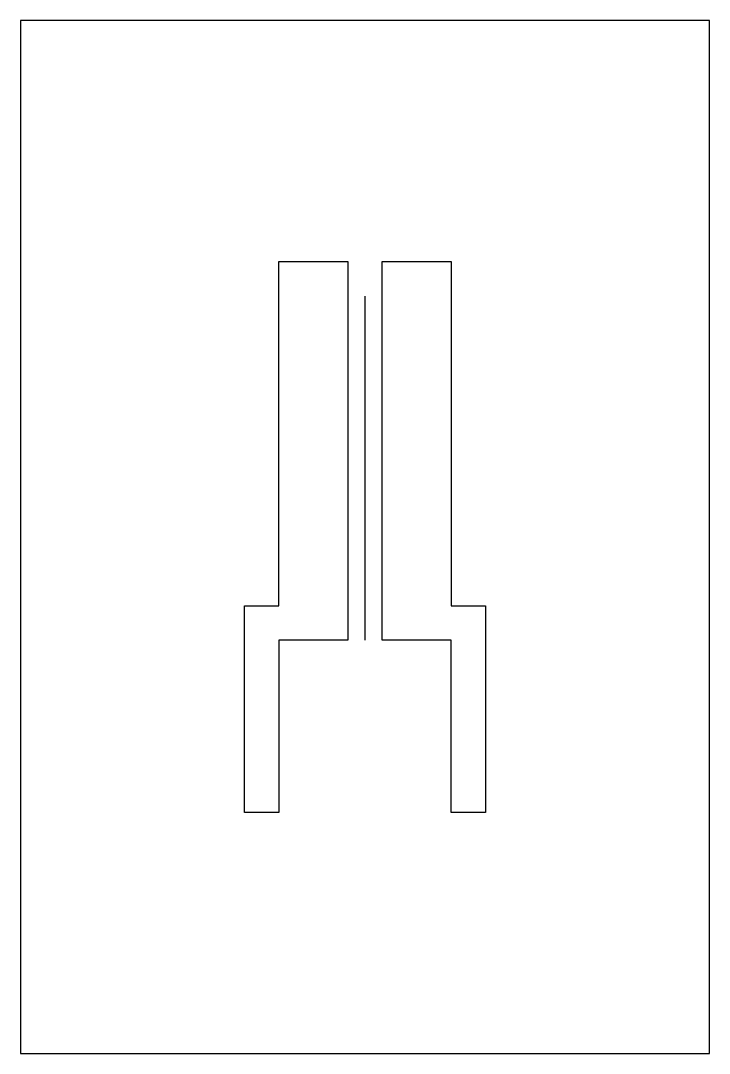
# Model space of a CAD drawing. Header units: millimetres. Extents: x -10 to 10, y -12 to 18.
import ezdxf

# ---------------------------------------------------------------- set-up
doc = ezdxf.new("R2010")
doc.units = ezdxf.units.MM
doc.layers.get('0').update_dxf_attribs({"linetype": 'CONTINUOUS'})

msp = doc.modelspace()

# ---------------------------------------------------------------- linework, layer by layer
msp.add_line((0, 10), (0, 0))
for points in [[(10, 18), (-10, 18), (-10, -12), (10, -12)], [(-2.5, 1), (-2.5, 11), (-0.5, 11), (-0.5, 0), (-2.5, 0), (-2.5, -5), (-3.5, -5), (-3.5, 1)], [(0.5, 0), (0.5, 11), (2.5, 11), (2.5, 1), (3.5, 1), (3.5, -5), (2.5, -5), (2.5, 0)]]:
    msp.add_lwpolyline(points, close=True)

doc.saveas('drawing.dxf')
